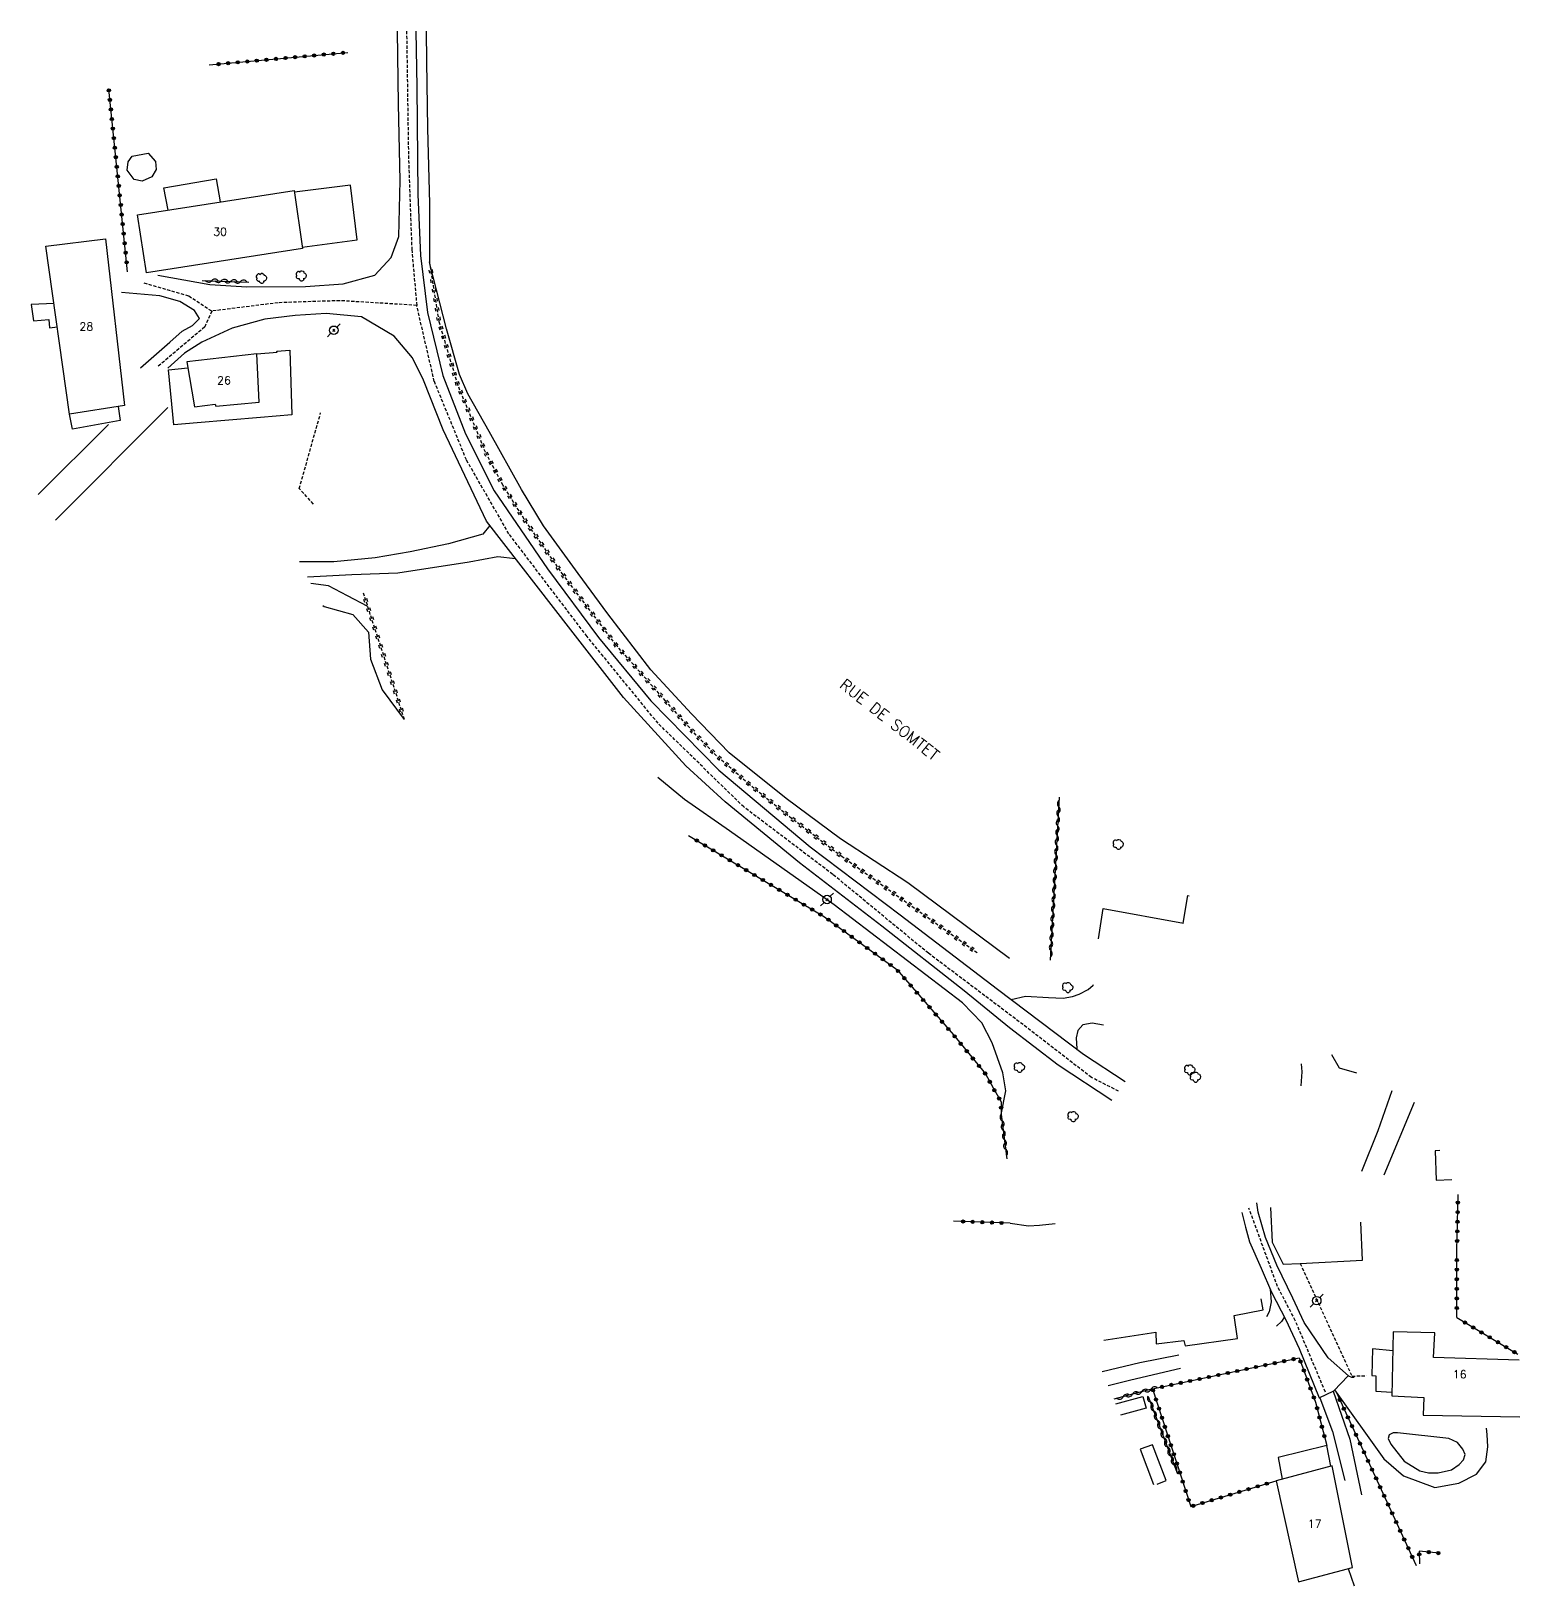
# Model space of a CAD drawing. Header units: millimetres. Extents: x 170000 to 171000, y 110000 to 111000.
# Drawn here: x 170016.6 to 170249.1, y 110757.1 to 111000 of the extents above; entities that cross this region are included whole.
import ezdxf
from ezdxf.enums import TextEntityAlignment as Align

# ---------------------------------------------------------------- set-up
doc = ezdxf.new("R2010")
doc.units = ezdxf.units.MM
doc.linetypes.add('DASHED', pattern=[0.75, 0.5, -0.25])
doc.layers.get('0').update_dxf_attribs({"linetype": 'CONTINUOUS'})
for name, color, linetype in [('W0001', 6, 'DASHED'), ('W0008', 7, 'CONTINUOUS'), ('W0017', 7, 'CONTINUOUS'), ('W0101', 7, 'CONTINUOUS'), ('W0104', 1, 'CONTINUOUS'), ('W0112', 1, 'DASHED'), ('W0211', 2, 'CONTINUOUS'), ('W0214', 2, 'CONTINUOUS'), ('W0220', 5, 'DASHED'), ('W0300', 7, 'CONTINUOUS'), ('W0310', 3, 'CONTINUOUS'), ('W0322', 7, 'CONTINUOUS'), ('W0323', 7, 'CONTINUOUS'), ('W0330', 7, 'CONTINUOUS'), ('W0333', 7, 'CONTINUOUS'), ('W0473', 7, 'CONTINUOUS'), ('W0515', 5, 'CONTINUOUS'), ('W0989', 7, 'CONTINUOUS'), ('W0991', 7, 'CONTINUOUS')]:
    doc.layers.add(name, color=color, linetype=linetype)
doc.styles.get("Standard").update_dxf_attribs({"font": 'romans.shx', "width": 0.85})

# ---------------------------------------------------------------- blocks, each defined once
blk = doc.blocks.new('T300')
for p, q in [((-0.8, 0.51), (-0.86, 0.34)), ((-0.86, 0.34), (-0.86, 0.17)), ((-0.86, 0.17), (-0.74, 0.06)), ((-0.69, 0.63), (-0.8, 0.51)), ((-0.8, -0.06), (-0.74, 0.06)), ((-0.74, 0.06), (-0.69, 0.11)), ((-0.57, 0.69), (-0.69, 0.63)), ((-0.46, 0.69), (-0.57, 0.69)), ((-0.29, 0.63), (-0.46, 0.69)), ((-0.29, 0.63), (-0.17, 0.74)), ((-0.23, 0.57), (-0.29, 0.63)), ((-0.17, 0.74), (-0.06, 0.8)), ((-0.06, 0.8), (0.06, 0.8)), ((0.06, 0.8), (0.23, 0.74)), ((0.23, 0.74), (0.34, 0.63)), ((0.34, 0.63), (0.4, 0.51)), ((0.46, 0.46), (0.34, 0.46)), ((0.4, 0.51), (0.4, 0.46)), ((0.57, 0.4), (0.46, 0.46)), ((0.57, 0.4), (0.69, 0.29)), ((0.69, 0.29), (0.74, 0.17)), ((0.74, 0.06), (0.69, -0.17)), ((0.74, 0.17), (0.74, 0.06)), ((-0.8, -0.17), (-0.8, -0.06)), ((-0.8, -0.23), (-0.8, -0.17)), ((-0.74, -0.34), (-0.8, -0.23)), ((-0.69, -0.4), (-0.74, -0.34)), ((-0.51, -0.46), (-0.69, -0.4)), ((-0.4, -0.46), (-0.51, -0.46)), ((-0.4, -0.46), (-0.34, -0.46)), ((-0.34, -0.46), (-0.34, -0.4)), ((-0.34, -0.51), (-0.34, -0.46)), ((-0.29, -0.63), (-0.34, -0.51)), ((-0.17, -0.74), (-0.29, -0.63)), ((-0.06, -0.8), (-0.17, -0.74)), ((0.06, -0.8), (-0.06, -0.8)), ((0.17, -0.74), (0.06, -0.8)), ((0.23, -0.69), (0.17, -0.74)), ((0.29, -0.46), (0.23, -0.46)), ((0.29, -0.63), (0.23, -0.69)), ((0.46, -0.4), (0.29, -0.46)), ((0.34, -0.51), (0.29, -0.63)), ((0.34, -0.51), (0.34, -0.46)), ((0.57, -0.34), (0.46, -0.4)), ((0.63, -0.29), (0.57, -0.34)), ((0.69, -0.17), (0.63, -0.29))]:
    blk.add_line(p, q)
blk = doc.blocks.new('T473')
for p, q in [((-0.166667, 0.166667), (0.166667, -0.166667)), ((-0.166667, -0.166667), (0.166667, 0.166667)), ((0.500001, 0.500001), (1.000002, 1.000002)), ((-1.000002, -1.000002), (-0.500001, -0.500001))]:
    blk.add_line(p, q)
blk.add_ellipse((0, 0), major_axis=(0.471405, 0.471405), ratio=1, start_param=5.4977871438, end_param=11.780972451)
blk = doc.blocks.new('t220o')
at = {"color": 0, "linetype": 'Continuous'}
for p, q in [((-0.25, 0.25), (0.25, 0.25)), ((-0.25, -0.25), (0.25, -0.25))]:
    blk.add_line(p, q, dxfattribs=at)
blk = doc.blocks.new('t323o')
at = {"color": 0, "linetype": 'Continuous'}
for radius in [0.25, 0.15]:
    blk.add_circle((0, 0), radius, dxfattribs=at)
blk = doc.blocks.new('t310o')
at = {"color": 0, "linetype": 'Continuous'}
for centre, start, end in [((-0.5, 0.38), 216.8699, 323.1304), ((0.5, -0.37), 36.8699, 143.1303)]:
    blk.add_arc(centre, 0.625, start, end, dxfattribs=at)
blk = doc.blocks.new('t322o')
at = {"color": 0, "linetype": 'Continuous'}
for radius in [0.25, 0.15]:
    blk.add_circle((0, 0), radius, dxfattribs=at)

msp = doc.modelspace()

# ---------------------------------------------------------------- linework, layer by layer
at = {"layer": 'W0001'}
for points in [[(170075.2, 111000), (170075.49, 110980.56), (170076.01, 110965.88), (170076.78, 110957.16)], [(170044.76, 110956.26), (170041.19, 110958.59), (170034.02, 110960.7)], [(170076.78, 110957.16), (170064.77, 110957.89), (170055.12, 110957.57), (170044.76, 110956.26)], [(170044.76, 110956.26), (170043.67, 110953.79), (170036.4, 110947.64)], [(170186.4, 110834.41), (170182.14, 110836.57), (170171.47, 110844.82), (170156.69, 110855.96), (170141.74, 110868.29), (170127.84, 110878.82), (170114.47, 110891.88), (170103.38, 110905.45), (170091.18, 110921.48), (170084.55, 110933.01), (170079.53, 110945.29), (170076.78, 110957.16)], [(170218.68, 110787.43), (170213.98, 110798.6), (170211.22, 110803.89), (170206.74, 110816.15)]]:
    msp.add_lwpolyline(points, dxfattribs=at)
at = {"layer": 'W0008'}
for points in [[(170036.37, 110961.9), (170044.47, 110960.43), (170050.26, 110960.06), (170059.39, 110960.12), (170065.28, 110960.53), (170070.23, 110961.88), (170072.78, 110964.64), (170073.98, 110967.9), (170074.2, 110976.68), (170073.96, 110988.57), (170073.78, 111000)], [(170076.64, 111000), (170076.78, 110991.32), (170076.95, 110974.48), (170077.39, 110964.94), (170078.45, 110956.03), (170080.84, 110946.21), (170084.4, 110937.07), (170088.88, 110928.17), (170097.19, 110916), (170105.19, 110905.3), (170113.33, 110895.41), (170123.96, 110884.56), (170138.23, 110872.57), (170152.26, 110861.99), (170167.5, 110850.33), (170180.92, 110840.21), (170187.4, 110835.91)], [(170033.66, 110947.42), (170038.24, 110951.4), (170040.17, 110953.13), (170041.75, 110954.01), (170042.85, 110955.12), (170042.06, 110956.37), (170039.77, 110957.74), (170036.69, 110958.67), (170030.7, 110959.18)], [(170185.34, 110832.94), (170176.94, 110838.49), (170169.36, 110844.34), (170162.29, 110850.09), (170149.43, 110860.17), (170136.56, 110870.08), (170124.94, 110879.63), (170118.83, 110885.26), (170109.06, 110895.91), (170100.83, 110906.47), (170087.69, 110923.45), (170080.91, 110937.73), (170077.86, 110945.5), (170076.12, 110948.96), (170073.27, 110952.34), (170068.15, 110955.36), (170062.66, 110955.9), (170057.78, 110955.6), (170053.06, 110954.99), (170047.94, 110953.61), (170043.21, 110951.41), (170040.5, 110949.71), (170037.89, 110947.37)], [(170222.27, 110789.98), (170219.1, 110792.77), (170215.39, 110798.31), (170213.58, 110802.09), (170211.08, 110807.24), (170209.32, 110811.58), (170208.16, 110815.52), (170207.98, 110816.96)], [(170205.64, 110815.48), (170206.23, 110813.16), (170206.82, 110810.87), (170208.67, 110806.8), (170210.27, 110803.03), (170212.53, 110798.71), (170214.59, 110794.25), (170217.72, 110786.5)], [(170219.99, 110787.62), (170222.26, 110789.97)], [(170217.72, 110786.5), (170219.99, 110787.62)]]:
    msp.add_lwpolyline(points, dxfattribs=at)
at = {"layer": 'W0017'}
for points in [[(170088.21, 110922.76), (170087.13, 110921.41), (170081.77, 110919.89), (170075.77, 110918.68), (170070.31, 110917.75), (170063.85, 110917.11), (170058.47, 110917.08)], [(170092.2, 110917.58), (170089.46, 110917.9), (170084.96, 110917.06), (170073.81, 110915.34), (170066.67, 110915.07), (170059.75, 110914.7)], [(170169.59, 110848.74), (170171.86, 110849.26), (170175.42, 110849.04), (170177.71, 110848.97), (170179.19, 110849.21), (170180.21, 110849.56), (170181.63, 110850.31), (170182.43, 110850.98), (170182.47, 110851.09)], [(170184.02, 110844.75), (170182.24, 110845.04), (170180.83, 110844.76), (170180.01, 110843.89), (170179.75, 110842.76), (170179.86, 110841.01)], [(170214.92, 110838.67), (170214.98, 110837.44), (170214.85, 110835.26)], [(170219.64, 110840.13), (170220.82, 110838.09), (170223.54, 110837.29)], [(170229.06, 110834.46), (170226.85, 110828.25), (170224.33, 110821.88)], [(170232.55, 110832.67), (170227.79, 110821.32)], [(170169.45, 110813.79), (170172.32, 110813.39), (170174.03, 110813.48), (170176.51, 110813.77)], [(170210.08, 110803.47), (170210.2, 110801.51), (170209.92, 110799.94), (170209.49, 110799.18)], [(170212.32, 110799.15), (170211.82, 110798.47), (170211.06, 110797.7)], [(170183.84, 110790.62), (170189.72, 110792.05), (170195.78, 110793.25)], [(170196.04, 110791.13), (170188.32, 110789.29), (170184.78, 110788.38)], [(170222.27, 110789.98), (170222.76, 110789.75), (170223.2, 110789.76)], [(170219.91, 110787.58), (170222.49, 110780.05), (170224.31, 110771.39)], [(170220.12, 110787.75), (170227.79, 110777.01), (170230.86, 110774.34), (170235.79, 110772.52), (170239.52, 110773.19), (170242.28, 110774.62), (170243.73, 110776.5), (170244.04, 110778.86), (170243.96, 110780.78), (170243.86, 110781.77)], [(170217.79, 110786.54), (170219.77, 110781.27), (170221.73, 110773.62)]]:
    msp.add_lwpolyline(points, dxfattribs=at)
at = {"layer": 'W0101'}
for points in [[(170058.93, 110966.03), (170034.57, 110962.24), (170033.2, 110971.31), (170057.64, 110975.1)], [(170028.18, 110967.55), (170031.14, 110941.51), (170022.58, 110940.17), (170018.87, 110966.41)], [(170219.73, 110775.91), (170210.99, 110773.56), (170214.5, 110757.8), (170222.9, 110760.04)]]:
    msp.add_lwpolyline(points, close=True, dxfattribs=at)
for points in [[(170051.82, 110949.59), (170040.86, 110948.36)], [(170040.86, 110948.36), (170042.08, 110941.31), (170045.29, 110941.74), (170045.42, 110941.4), (170052.17, 110942.06), (170051.82, 110949.59)], [(170183.24, 110858.24), (170183.99, 110862.97), (170196.5, 110860.67), (170196.48, 110860.64), (170197.19, 110864.97), (170197.39, 110864.94)], [(170214.72, 110807.52), (170224.5, 110808.05), (170224.22, 110813.94)], [(170192.18, 110796.76), (170192.28, 110794.94), (170196.56, 110795.5), (170196.57, 110795.5), (170196.76, 110794.63), (170204.98, 110795.79), (170204.42, 110799.39)], [(170235.76, 110796.69), (170229.26, 110796.83), (170229.04, 110786.82), (170234.07, 110786.55), (170233.96, 110783.8), (170249.06, 110783.58)], [(170248.96, 110792.41), (170235.57, 110792.84), (170235.76, 110796.69)]]:
    msp.add_lwpolyline(points, dxfattribs=at)
at = {"layer": 'W0104'}
for points in [[(170037.99, 110972.05), (170037.3, 110975.52), (170045.48, 110976.94), (170046.09, 110973.31)], [(170058.9, 110966.26), (170067.49, 110967.4), (170066.43, 110975.91), (170057.68, 110974.82)], [(170020.14, 110957.45), (170016.56, 110957.27), (170016.92, 110954.74), (170019.33, 110954.93), (170019.45, 110953.67), (170020.66, 110953.79)], [(170051.82, 110949.57), (170054.97, 110949.85), (170054.94, 110950.01), (170056.97, 110950.15), (170057.27, 110940.06), (170052.36, 110939.65), (170052.37, 110939.66), (170042.51, 110938.81), (170038.86, 110938.51), (170038.04, 110947.08), (170041.02, 110947.42)], [(170030.15, 110941.35), (170030.47, 110939.2), (170023.05, 110937.84), (170022.58, 110940.17)], [(170236.55, 110825.13), (170235.84, 110825.11), (170235.98, 110820.52), (170238.44, 110820.6)], [(170210.13, 110816.26), (170210.39, 110810.83), (170212.09, 110807.4)], [(170212.09, 110807.4), (170214.72, 110807.52)], [(170204.42, 110799.39), (170208.97, 110800.28), (170208.68, 110801.97)], [(170184.06, 110795.51), (170192.18, 110796.76)], [(170229.2, 110793.84), (170226.02, 110794.19), (170225.93, 110789.99), (170226.57, 110789.94), (170226.57, 110787.58), (170229.05, 110787.39)], [(170185.96, 110785.58), (170190.18, 110786.75), (170190.69, 110784.9)], [(170190.69, 110784.9), (170186.71, 110783.79)], [(170192.41, 110773.03), (170193.8, 110773.6), (170191.67, 110779.2), (170189.77, 110778.51), (170191.84, 110772.97)], [(170219.53, 110775.85), (170218.89, 110779.1), (170211.29, 110777.2), (170211.91, 110773.8)], [(170222.26, 110759.87), (170223.17, 110757.15)]]:
    msp.add_lwpolyline(points, dxfattribs=at)
at = {"layer": 'W0112'}
for points in [[(170060.65, 110926.13), (170058.44, 110928.56), (170061.78, 110940.38)], [(170214.72, 110807.52), (170222.84, 110789.92), (170225.09, 110789.97)]]:
    msp.add_lwpolyline(points, dxfattribs=at)
at = {"layer": 'W0211'}
for points in [[(170169.34, 110855.13), (170153.5, 110866.95), (170142.94, 110873.81), (170134.48, 110880.16), (170125.59, 110887.27), (170119.68, 110893.34), (170113.36, 110900.24), (170106.64, 110908.96), (170101.97, 110915.26), (170096.57, 110922.73), (170093.15, 110928.4), (170088.07, 110937.44), (170084.75, 110943.33), (170083.48, 110946.37), (170081.43, 110953.47), (170078.85, 110963.63)], [(170062.11, 110910.28), (170062.33, 110910.13), (170066.79, 110908.86), (170069.27, 110906.11), (170069.57, 110901.9), (170071.4, 110897.12), (170074.81, 110892.45)]]:
    msp.add_lwpolyline(points, dxfattribs=at)
at = {"layer": 'W0214'}
for points in [[(170069.14, 110910.14), (170065.98, 110911.81), (170063.02, 110913.33), (170060.26, 110913.73)], [(170168.05, 110830.79), (170168.78, 110834.47), (170168.3, 110837.3), (170166.63, 110841.98), (170165.02, 110845.1), (170162, 110848.22), (170141.99, 110863.55), (170125.63, 110875.07), (170118.58, 110879.97), (170114.43, 110883.41)]]:
    msp.add_lwpolyline(points, dxfattribs=at)
at = {"layer": 'W0220'}
for points in [[(170164.29, 110856.02), (170143.21, 110871.02), (170135.33, 110877.02), (170128.7, 110882.34), (170123.59, 110886.81), (170120.42, 110890.04), (170115.63, 110895.38), (170107.93, 110904.1), (170099.64, 110915.09), (170093.55, 110923.79), (170090.27, 110929.05), (170087.53, 110934.21), (170083.19, 110944.75), (170080.29, 110954.62), (170078.8, 110963.95)], [(170074.86, 110892.49), (170068.47, 110912.19)]]:
    msp.add_lwpolyline(points, dxfattribs=at)
at = {"layer": 'W0300'}
for points in [[(170020.39, 110923.6), (170037.94, 110941.23)], [(170028.63, 110938.55), (170017.66, 110927.64)]]:
    msp.add_lwpolyline(points, dxfattribs=at)
at = {"layer": 'W0310'}
for points in [[(170043.26, 110961.07), (170050.56, 110960.81)], [(170177.12, 110880.33), (170175.7, 110854.88)], [(170168.06, 110830.8), (170168.93, 110823.86)], [(170191.7, 110787.92), (170185.65, 110786.31)], [(170190.99, 110786.75), (170195.58, 110774.64)]]:
    msp.add_lwpolyline(points, dxfattribs=at)
at = {"layer": 'W0322'}
msp.add_lwpolyline([(170119.23, 110874.34), (170140.45, 110861.65), (170151.76, 110853.4), (170160.61, 110843.2), (170165.59, 110837.13), (170166.78, 110834.95), (170168.04, 110832.76), (170168.05, 110830.79)], dxfattribs=at)
at = {"layer": 'W0323'}
for points in [[(170044.35, 110994.72), (170066.01, 110996.66)], [(170031.63, 110962.39), (170028.7, 110990.91)], [(170239.21, 110809.52), (170239.4, 110818.3)], [(170169.45, 110813.79), (170160.61, 110814.12)], [(170239.19, 110799.05), (170239.21, 110809.52)], [(170239.19, 110799.05), (170248.73, 110793.36)], [(170191.7, 110787.92), (170214.6, 110792.76), (170217.15, 110785.83)], [(170191.7, 110787.92), (170197.65, 110769.54), (170210.99, 110773.56)], [(170220.36, 110787.45), (170232.88, 110760.31)], [(170217.15, 110785.83), (170218.89, 110779.1)], [(170233.34, 110762.59), (170233.36, 110760.57)], [(170236.46, 110762.26), (170233.34, 110762.59)]]:
    msp.add_lwpolyline(points, dxfattribs=at)
at = {"layer": 'W0330'}
msp.add_lwpolyline([(170078.85, 110963.62), (170078.84, 110973.09), (170078.54, 110984.77), (170078.34, 110995.23), (170078.29, 111000)], dxfattribs=at)
at = {"layer": 'W0333'}
msp.add_lwpolyline([(170233.43, 110775.1), (170234.77, 110774.8), (170236.3, 110774.79), (170238.39, 110775.28), (170239.55, 110776.09), (170240.24, 110776.84), (170240.5, 110777.69), (170240.16, 110778.53), (170239.3, 110779.57), (170237.97, 110780.16), (170229.92, 110781.05), (170229.26, 110781.04), (170228.66, 110780.72), (170228.51, 110780.15), (170228.89, 110779.3), (170231.01, 110776.61)], close=True, dxfattribs=at)
at = {"layer": 'W0515'}
msp.add_lwpolyline([(170034.82, 110980.95), (170035.98, 110979.65), (170036.08, 110978.4), (170035.44, 110977.25), (170033.89, 110976.57), (170032.65, 110976.83), (170031.55, 110978.26), (170031.74, 110979.57), (170032.33, 110980.49)], close=True, dxfattribs=at)

# ---------------------------------------------------------------- block references
at = {"layer": 'W0220'}
for p, rotation in [((170079.03, 110962.47), 99.11135704485801), ((170079.27, 110960.99), 99.11135704485801), ((170079.51, 110959.5), 99.11135704485801), ((170079.75, 110958.02), 99.11135704485801), ((170079.98, 110956.54), 99.11135704485801), ((170080.22, 110955.06), 99.11135704485801), ((170080.59, 110953.61), 106.3769655428069), ((170081.01, 110952.17), 106.3769655428069), ((170081.44, 110950.73), 106.3769655428069), ((170081.86, 110949.29), 106.3769655428069), ((170082.28, 110947.85), 106.3769655428069), ((170082.7, 110946.41), 106.3769655428069), ((170083.13, 110944.98), 106.3769655428069), ((170083.68, 110943.58), 112.3713911925116), ((170084.25, 110942.19), 112.3713911925116), ((170084.82, 110940.81), 112.3713911925116), ((170085.39, 110939.42), 112.3713911925116), ((170085.96, 110938.03), 112.3713911925116), ((170086.53, 110936.64), 112.3713911925116), ((170087.1, 110935.26), 112.3713911925116), ((170087.7, 110933.89), 117.9691858999946), ((170088.41, 110932.56), 117.9691858999946), ((170089.11, 110931.24), 117.9691858999946), ((170089.81, 110929.91), 117.9691858999946), ((170090.55, 110928.6), 121.9965585167762), ((170091.34, 110927.33), 121.9965585167762), ((170092.14, 110926.06), 121.9965585167762), ((170092.93, 110924.79), 121.9965585167762), ((170093.74, 110923.53), 124.9526954131923), ((170094.6, 110922.3), 124.9526954131923), ((170095.46, 110921.07), 124.9526954131923), ((170096.32, 110919.84), 124.9526954131923), ((170097.18, 110918.61), 124.9526954131923), ((170098.04, 110917.38), 124.9526954131923), ((170098.9, 110916.15), 124.9526954131923), ((170099.76, 110914.92), 127.0089344873969), ((170100.67, 110913.73), 127.0089344873969), ((170068.85, 110911.04), 107.9512190980201), ((170101.57, 110912.53), 127.0089344873969), ((170102.47, 110911.33), 127.0089344873969), ((170069.31, 110909.61), 107.9512190980201), ((170103.38, 110910.13), 127.0089344873969), ((170104.28, 110908.93), 127.0089344873969), ((170069.77, 110908.18), 107.9512190980201), ((170070.23, 110906.76), 107.9512190980201), ((170105.18, 110907.74), 127.0089344873969), ((170106.08, 110906.54), 127.0089344873969), ((170070.7, 110905.33), 107.9512190980201), ((170071.16, 110903.9), 107.9512190980201), ((170106.99, 110905.34), 127.0089344873969), ((170107.89, 110904.14), 127.0089344873969), ((170071.62, 110902.47), 107.9512190980201), ((170108.88, 110903.02), 131.5010089274788), ((170109.87, 110901.89), 131.5010089274788), ((170072.08, 110901.05), 107.9512190980201), ((170072.55, 110899.62), 107.9512190980201), ((170110.87, 110900.77), 131.5010089274788), ((170111.86, 110899.65), 131.5010089274788), ((170073.01, 110898.19), 107.9512190980201), ((170073.47, 110896.77), 107.9512190980201), ((170112.86, 110898.52), 131.5010089274788), ((170113.85, 110897.4), 131.5010089274788), ((170114.84, 110896.28), 131.5010089274788), ((170073.93, 110895.34), 107.9512190980201), ((170074.4, 110893.91), 107.9512190980201), ((170115.84, 110895.15), 131.8377022477958), ((170116.84, 110894.04), 131.8377022477958), ((170117.84, 110892.92), 131.8377022477958), ((170118.84, 110891.8), 131.8377022477958), ((170119.84, 110890.68), 131.8377022477958), ((170120.86, 110889.59), 134.4628678031427), ((170121.91, 110888.52), 134.4628678031427), ((170122.96, 110887.44), 134.4628678031427), ((170124.05, 110886.41), 138.7767361777215), ((170125.18, 110885.42), 138.7767361777215), ((170126.3, 110884.43), 138.7767361777215), ((170127.43, 110883.44), 138.7767361777215), ((170128.56, 110882.45), 138.7767361777215), ((170129.72, 110881.51), 141.2781036279388), ((170130.9, 110880.57), 141.2781036279388), ((170132.07, 110879.63), 141.2781036279388), ((170133.24, 110878.69), 141.2781036279388), ((170134.41, 110877.76), 141.2781036279388), ((170135.58, 110876.82), 142.7414035317349), ((170136.78, 110875.92), 142.7414035317349), ((170137.97, 110875.01), 142.7414035317349), ((170139.16, 110874.1), 142.7414035317349), ((170140.36, 110873.19), 142.7414035317349), ((170141.55, 110872.28), 142.7414035317349), ((170142.74, 110871.38), 142.7414035317349), ((170143.96, 110870.49), 144.5583570505175), ((170145.18, 110869.62), 144.5583570505175), ((170146.4, 110868.75), 144.5583570505175), ((170147.62, 110867.88), 144.5583570505175), ((170148.84, 110867.01), 144.5583570505175), ((170150.07, 110866.14), 144.5583570505175), ((170151.29, 110865.27), 144.5583570505175), ((170152.51, 110864.4), 144.5583570505175), ((170153.73, 110863.53), 144.5583570505175), ((170154.95, 110862.66), 144.5583570505175), ((170156.18, 110861.79), 144.5583570505175), ((170157.4, 110860.92), 144.5583570505175), ((170158.62, 110860.05), 144.5583570505175), ((170159.84, 110859.18), 144.5583570505175), ((170161.06, 110858.31), 144.5583570505175), ((170162.29, 110857.44), 144.5583570505175), ((170163.51, 110856.57), 144.5583570505175)]:
    msp.add_blockref('t220o', p, dxfattribs=dict(at, rotation=rotation))
at = {"layer": 'W0300'}
for p in [(170052.59, 110961.37), (170058.8, 110961.74), (170186.38, 110872.95), (170178.49, 110850.6), (170170.94, 110838.12), (170197.55, 110837.72), (170198.43, 110836.6), (170179.33, 110830.44)]:
    msp.add_blockref('T300', p, dxfattribs=at)
at = {"layer": 'W0310'}
for p, rotation in [((170044.76, 110961.02), 357.9520715753591), ((170046.26, 110960.97), 357.9520715753591), ((170047.76, 110960.91), 357.9520715753591), ((170049.26, 110960.86), 357.9520715753591), ((170177.04, 110878.85), 266.8183324168305), ((170176.95, 110877.35), 266.8183324168305), ((170176.79, 110874.35), 266.8183324168305), ((170176.87, 110875.85), 266.8183324168305), ((170176.62, 110871.36), 266.8183324168305), ((170176.7, 110872.86), 266.8183324168305), ((170176.54, 110869.86), 266.8183324168305), ((170176.37, 110866.87), 266.8183324168305), ((170176.45, 110868.36), 266.8183324168305), ((170176.29, 110865.37), 266.8183324168305), ((170176.12, 110862.37), 266.8183324168305), ((170176.2, 110863.87), 266.8183324168305), ((170175.95, 110859.38), 266.8183324168305), ((170176.04, 110860.87), 266.8183324168305), ((170175.87, 110857.88), 266.8183324168305), ((170175.79, 110856.38), 266.8183324168305), ((170168.18, 110829.81), 277.1889738663487), ((170168.37, 110828.32), 277.1889738663487), ((170168.56, 110826.83), 277.1889738663487), ((170168.74, 110825.34), 277.1889738663487), ((170188.55, 110787.08), 194.9414007147182), ((170190, 110787.47), 194.9414007147182), ((170191.45, 110787.86), 194.9414007147182), ((170187.1, 110786.7), 194.9414007147182), ((170191.33, 110785.87), 290.7435717615298), ((170191.86, 110784.46), 290.7435717615298), ((170192.39, 110783.06), 290.7435717615298), ((170192.92, 110781.66), 290.7435717615298), ((170193.45, 110780.25), 290.7435717615298), ((170193.98, 110778.85), 290.7435717615298), ((170194.51, 110777.45), 290.7435717615298), ((170195.04, 110776.05), 290.7435717615298)]:
    msp.add_blockref('t310o', p, dxfattribs=dict(at, rotation=rotation))
at = {"layer": 'W0322'}
for p, rotation in [((170120.52, 110873.57), 329.1324132415289), ((170121.8, 110872.8), 329.1324132415289), ((170123.09, 110872.03), 329.1324132415289), ((170124.38, 110871.26), 329.1324132415289), ((170125.67, 110870.49), 329.1324132415289), ((170126.95, 110869.72), 329.1324132415289), ((170128.24, 110868.95), 329.1324132415289), ((170129.53, 110868.18), 329.1324132415289), ((170130.82, 110867.41), 329.1324132415289), ((170132.1, 110866.64), 329.1324132415289), ((170133.39, 110865.87), 329.1324132415289), ((170134.68, 110865.1), 329.1324132415289), ((170135.97, 110864.33), 329.1324132415289), ((170137.25, 110863.56), 329.1324132415289), ((170138.54, 110862.79), 329.1324132415289), ((170139.83, 110862.02), 329.1324132415289), ((170141.08, 110861.2), 323.8979953487407), ((170142.29, 110860.31), 323.8979953487407), ((170143.5, 110859.43), 323.8979953487407), ((170144.71, 110858.54), 323.8979953487407), ((170145.92, 110857.66), 323.8979953487407), ((170147.14, 110856.78), 323.8979953487407), ((170148.35, 110855.89), 323.8979953487407), ((170149.56, 110855.01), 323.8979953487407), ((170150.77, 110854.13), 323.8979953487407), ((170151.94, 110853.2), 310.9293422837287), ((170152.93, 110852.06), 310.9293422837287), ((170153.91, 110850.93), 310.9293422837287), ((170154.89, 110849.8), 310.9293422837287), ((170155.87, 110848.66), 310.9293422837287), ((170156.86, 110847.53), 310.9293422837287), ((170157.84, 110846.4), 310.9293422837287), ((170158.82, 110845.26), 310.9293422837287), ((170159.8, 110844.13), 310.9293422837287), ((170160.78, 110842.99), 309.3787165121191), ((170161.73, 110841.83), 309.3787165121191), ((170162.68, 110840.67), 309.3787165121191), ((170163.64, 110839.51), 309.3787165121191), ((170164.59, 110838.35), 309.3787165121191), ((170165.54, 110837.19), 309.3787165121191), ((170166.27, 110835.89), 298.5328481950576), ((170166.99, 110834.57), 299.872021665051), ((170167.74, 110833.27), 299.872021665051), ((170168.04, 110831.85), 270.4069646998108)]:
    msp.add_blockref('t322o', p, dxfattribs=dict(at, rotation=rotation))
at = {"layer": 'W0323'}
for p, rotation in [((170057.79, 110995.93), 5.142431638211268), ((170059.29, 110996.06), 5.142431638211268), ((170060.78, 110996.19), 5.142431638211268), ((170062.28, 110996.33), 5.142431638211268), ((170063.77, 110996.46), 5.142431638211268), ((170065.26, 110996.6), 5.142431638211268), ((170045.84, 110994.85), 5.142431638211268), ((170047.34, 110994.98), 5.142431638211268), ((170048.83, 110995.12), 5.142431638211268), ((170050.32, 110995.25), 5.142431638211268), ((170051.82, 110995.39), 5.142431638211268), ((170053.31, 110995.52), 5.142431638211268), ((170054.81, 110995.66), 5.142431638211268), ((170056.3, 110995.79), 5.142431638211268), ((170028.71, 110990.74), 95.88057710586706), ((170028.87, 110989.25), 95.88057710586706), ((170029.02, 110987.76), 95.88057710586706), ((170029.17, 110986.26), 95.88057710586706), ((170029.33, 110984.77), 95.88057710586706), ((170029.48, 110983.28), 95.88057710586706), ((170029.64, 110981.79), 95.88057710586706), ((170029.79, 110980.3), 95.88057710586706), ((170029.94, 110978.8), 95.88057710586706), ((170030.1, 110977.31), 95.88057710586706), ((170030.25, 110975.82), 95.88057710586706), ((170030.4, 110974.33), 95.88057710586706), ((170030.56, 110972.84), 95.88057710586706), ((170030.71, 110971.34), 95.88057710586706), ((170030.86, 110969.85), 95.88057710586706), ((170031.02, 110968.36), 95.88057710586706), ((170031.17, 110966.87), 95.88057710586706), ((170031.33, 110965.38), 95.88057710586706), ((170031.48, 110963.88), 95.88057710586706), ((170239.37, 110817.02), 88.8140028678334), ((170162.11, 110814.06), 177.9194363318246), ((170163.61, 110814.01), 177.9194363318246), ((170165.11, 110813.95), 177.9194363318246), ((170166.61, 110813.9), 177.9194363318246), ((170168.1, 110813.84), 177.9194363318246), ((170239.31, 110814.02), 88.8140028678334), ((170239.34, 110815.52), 88.8140028678334), ((170239.28, 110812.52), 88.8140028678334), ((170239.25, 110811.02), 88.8140028678334), ((170239.21, 110808.05), 89.87963089240806), ((170239.21, 110806.55), 89.87963089240806), ((170239.2, 110805.05), 89.87963089240806), ((170239.2, 110803.55), 89.87963089240806), ((170239.2, 110802.05), 89.87963089240806), ((170239.2, 110800.55), 89.87963089240806), ((170240.48, 110798.28), 329.1545125039199), ((170241.77, 110797.51), 329.1545125039199), ((170243.06, 110796.74), 329.1545125039199), ((170244.34, 110795.98), 329.1545125039199), ((170245.63, 110795.21), 329.1545125039199), ((170246.92, 110794.44), 329.1545125039199), ((170210.78, 110791.95), 11.92257496441521), ((170212.24, 110792.26), 11.92257496441521), ((170213.71, 110792.57), 11.92257496441521), ((170214.8, 110792.2), 290.2490075315108), ((170248.21, 110793.67), 329.1545125039199), ((170199.04, 110789.47), 11.92257496441521), ((170200.5, 110789.78), 11.92257496441521), ((170201.97, 110790.09), 11.92257496441521), ((170203.44, 110790.4), 11.92257496441521), ((170204.91, 110790.71), 11.92257496441521), ((170206.37, 110791.02), 11.92257496441521), ((170207.84, 110791.33), 11.92257496441521), ((170209.31, 110791.64), 11.92257496441521), ((170215.32, 110790.79), 290.2490075315108), ((170215.84, 110789.38), 290.2490075315108), ((170191.77, 110787.69), 287.9567136517768), ((170193.17, 110788.23), 11.92257496441521), ((170194.63, 110788.54), 11.92257496441521), ((170196.1, 110788.85), 11.92257496441521), ((170197.57, 110789.16), 11.92257496441521), ((170216.36, 110787.98), 290.2490075315108), ((170192.24, 110786.26), 287.9567136517768), ((170192.7, 110784.84), 287.9567136517768), ((170216.88, 110786.57), 290.2490075315108), ((170217.39, 110784.91), 284.4479042917083), ((170220.95, 110786.19), 294.7596867227649), ((170221.57, 110784.83), 294.7596867227649), ((170193.16, 110783.41), 287.9567136517768), ((170217.76, 110783.45), 284.4479042917083), ((170222.2, 110783.47), 294.7596867227649), ((170222.83, 110782.11), 294.7596867227649), ((170193.62, 110781.98), 287.9567136517768), ((170194.09, 110780.55), 287.9567136517768), ((170218.14, 110782), 284.4479042917083), ((170218.51, 110780.55), 284.4479042917083), ((170223.46, 110780.75), 294.7596867227649), ((170194.55, 110779.13), 287.9567136517768), ((170195.01, 110777.7), 287.9567136517768), ((170224.09, 110779.38), 294.7596867227649), ((170224.72, 110778.02), 294.7596867227649), ((170195.47, 110776.27), 287.9567136517768), ((170195.94, 110774.85), 287.9567136517768), ((170225.34, 110776.66), 294.7596867227649), ((170225.97, 110775.3), 294.7596867227649), ((170196.4, 110773.42), 287.9567136517768), ((170208.11, 110772.69), 16.76507061417001), ((170209.55, 110773.12), 16.76507061417001), ((170226.6, 110773.94), 294.7596867227649), ((170227.23, 110772.57), 294.7596867227649), ((170196.86, 110771.99), 287.9567136517768), ((170197.32, 110770.57), 287.9567136517768), ((170199.5, 110770.1), 16.76507061417001), ((170200.93, 110770.53), 16.76507061417001), ((170202.37, 110770.96), 16.76507061417001), ((170203.8, 110771.39), 16.76507061417001), ((170205.24, 110771.83), 16.76507061417001), ((170206.68, 110772.26), 16.76507061417001), ((170227.86, 110771.21), 294.7596867227649), ((170198.06, 110769.66), 16.76507061417001), ((170228.48, 110769.85), 294.7596867227649), ((170229.11, 110768.49), 294.7596867227649), ((170229.74, 110767.12), 294.7596867227649), ((170230.37, 110765.76), 294.7596867227649), ((170231, 110764.4), 294.7596867227649), ((170231.63, 110763.04), 294.7596867227649), ((170232.25, 110761.68), 294.7596867227649), ((170233.34, 110762.07), 270.7349592445041), ((170234.83, 110762.43), 173.9272883016342), ((170236.32, 110762.27), 173.9272883016342)]:
    msp.add_blockref('t323o', p, dxfattribs=dict(at, rotation=rotation))
at = {"layer": 'W0473'}
for p in [(170063.83, 110953.27), (170140.86, 110864.36), (170217.33, 110801.7)]:
    msp.add_blockref('T473', p, dxfattribs=at)

# ---------------------------------------------------------------- texts
at = {"layer": 'W0989'}
msp.add_text('RUE DE SOMTET  ', height=1.75, rotation=321.7158, dxfattribs=at).set_placement((170151.57, 110891.7), align=Align.MIDDLE_CENTER)
at = {"layer": 'W0991'}
for s, p in [('30', (170046.08, 110968.67)), ('28', (170025.19, 110953.86)), ('26', (170046.69, 110945.45)), ('16', (170239.66, 110790.2)), ('17', (170217.01, 110766.85))]:
    msp.add_text(s, height=1.25, dxfattribs=at).set_placement(p, align=Align.MIDDLE_CENTER)

doc.saveas('drawing.dxf')
